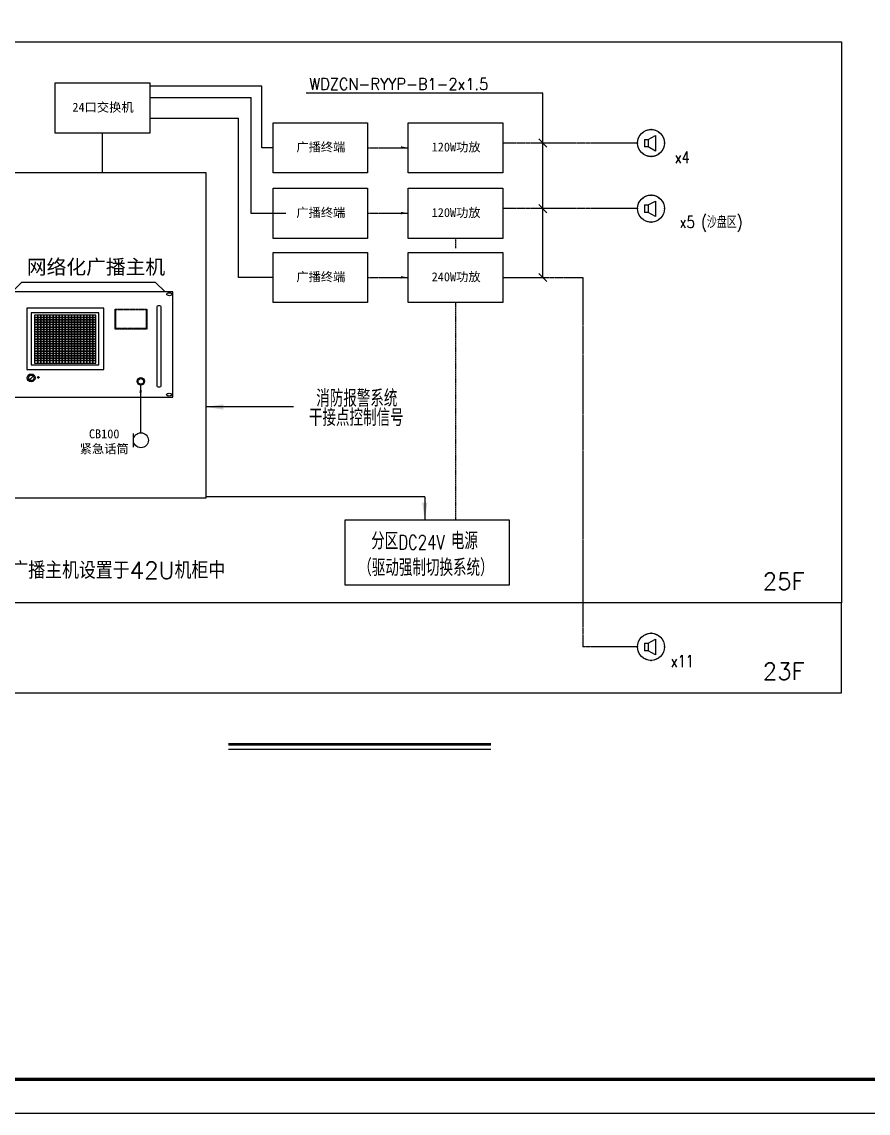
# Model space of a CAD drawing. Extents: x -284868 to 304789, y -137694 to 137894.
# Drawn here: x -271171 to -246151, y -99400 to -67127 of the extents above; entities that cross this region are included whole.
import ezdxf
from ezdxf.enums import TextEntityAlignment as Align

# ---------------------------------------------------------------- set-up
doc = ezdxf.new("R2010")
doc.units = 0
for name, pattern in [('ACAD_ISO05W100', [34, 24, -3, 0.5, -3, 0.5, -3]), ('DASH', [0.35, 0.25, -0.1]), ('DASHED2', [0.375, 0.25, -0.125])]:
    doc.linetypes.add(name, pattern=pattern)
doc.layers.get('0').update_dxf_attribs({"linetype": 'CONTINUOUS'})
for name, color, linetype in [('DIM-动力', 51, 'CONTINUOUS'), ('DIM-通讯', 210, 'CONTINUOUS'), ('EQUIP-广播', 3, 'CONTINUOUS'), ('FIXED', 7, 'CONTINUOUS'), ('TEL_SYMB', 3, 'CONTINUOUS'), ('TEL_TEXT', 7, 'CONTINUOUS'), ('TEL_TITLE', 7, 'CONTINUOUS'), ('WIRE-照明', 130, 'CONTINUOUS'), ('广播', 10, 'CONTINUOUS'), ('灯具', 7, 'CONTINUOUS')]:
    doc.layers.add(name, color=color, linetype=linetype)
doc.styles.add('_TEL_DIM', font='SIMPLEX', dxfattribs={"width": 0.8, "height": 3.5, "bigfont": 'HZTXT'})
doc.styles.add('ELE', font='romans.shx', dxfattribs={"width": 0.8, "height": 350, "bigfont": 'hzf.shx'})
doc.styles.add('HZ', font='rs.shx', dxfattribs={"width": 0.8, "bigfont": 'hztxt.shx'})
doc.styles.get("Standard").update_dxf_attribs({"font": 'GBENOR', "bigfont": 'GBCBIG'})

# ---------------------------------------------------------------- blocks, each defined once
blk = doc.blocks.new('$equip$00002341')
for p, q in [((-0.241, 0.136), (-0.241, -0.144)), ((-0.241, 0.136), (-0.101, 0.136)), ((-0.101, 0.136), (0.167, 0.277)), ((-0.101, 0.136), (-0.101, -0.144)), ((0.167, 0.277), (0.167, -0.295)), ((-0.101, -0.144), (-0.241, -0.144)), ((0.167, -0.295), (-0.101, -0.144))]:
    blk.add_line(p, q)
at = {"const_width": 0.04}
blk.add_lwpolyline([(-0.5, 0, -1), (0.5, 0, -1), (-0.5, 0, -1.463176)], format="xyb", dxfattribs=at)
blk.add_circle((0, 0), 0.5)
for p in [(0, 0.5), (-0.5, 0), (0.5, 0), (0, -0.5)]:
    blk.add_point(p)
at = {"color": 7, "style": '_TEL_DIM', "flags": 1}
blk.add_attdef('A', text='', height=0.00002, dxfattribs=at).set_placement((0, 0), align=Align.MIDDLE_CENTER)

msp = doc.modelspace()

# ---------------------------------------------------------------- linework, layer by layer
at = {"color": 7}
msp.add_line((-263139, -78515), (-265735, -78515), dxfattribs=at)
at = {"color": 4}
for points in [[(-259965, -70808), (-259968, -70882), (-259745, -70852)], [(-259965, -72746), (-259968, -72820), (-259745, -72790)], [(-259965, -74646), (-259968, -74720), (-259745, -74690)]]:
    msp.add_solid(points, dxfattribs=at)
at = {"color": 7}
for points in [[(-265213, -78437), (-265213, -78595), (-265735, -78515)], [(-259180, -81342, 0), (-259338, -81342, 0), (-259258, -81864, 0)]]:
    msp.add_solid(points, dxfattribs=at)
msp.add_solid([(-259180, -81342, 0), (-259338, -81342, 0), (-259258, -81864, 0)])
at = {"layer": 'DIM-动力'}
for p, q in [((-255770, -69239), (-262769, -69239)), ((-255770, -74690), (-255770, -69239)), ((-255891, -70591), (-255648, -70834)), ((-255891, -72529), (-255648, -72772)), ((-255891, -74568), (-255648, -74811))]:
    msp.add_line(p, q, dxfattribs=at)
at = {"layer": 'FIXED', "color": 0, "linetype": 'DASHED2', "lineweight": -3}
for p, q in [((-268408, -75622), (-268391, -75639)), ((-267494, -75639), (-267478, -75623)), ((-268408, -76211), (-268390, -76198)), ((-267477, -76211), (-267494, -76198))]:
    msp.add_line(p, q, dxfattribs=at)
at = {"layer": 'FIXED', "color": 0}
for points in [[(-271027, -77404), (-268744, -77404), (-268744, -75592), (-271027, -75592), (-271027, -77404)], [(-270891, -77270), (-268893, -77270), (-268893, -75731), (-270891, -75731), (-270891, -77270)], [(-270793, -75869), (-270702, -75869), (-270702, -75798), (-270793, -75798), (-270793, -75869)], [(-270702, -75869), (-270611, -75869), (-270611, -75798), (-270702, -75798), (-270702, -75869)], [(-270611, -75869), (-270521, -75869), (-270521, -75798), (-270611, -75798), (-270611, -75869)], [(-270521, -75869), (-270430, -75869), (-270430, -75798), (-270521, -75798), (-270521, -75869)], [(-270430, -75869), (-270339, -75869), (-270339, -75798), (-270430, -75798), (-270430, -75869)], [(-270339, -75869), (-270249, -75869), (-270249, -75798), (-270339, -75798), (-270339, -75869)], [(-270249, -75869), (-270158, -75869), (-270158, -75798), (-270249, -75798), (-270249, -75869)], [(-270158, -75869), (-270067, -75869), (-270067, -75798), (-270158, -75798), (-270158, -75869)], [(-270067, -75869), (-269976, -75869), (-269976, -75798), (-270067, -75798), (-270067, -75869)], [(-269976, -75869), (-269886, -75869), (-269886, -75798), (-269976, -75798), (-269976, -75869)], [(-269886, -75869), (-269795, -75869), (-269795, -75798), (-269886, -75798), (-269886, -75869)], [(-269795, -75869), (-269704, -75869), (-269704, -75798), (-269795, -75798), (-269795, -75869)], [(-269704, -75869), (-269614, -75869), (-269614, -75798), (-269704, -75798), (-269704, -75869)], [(-269614, -75869), (-269523, -75869), (-269523, -75798), (-269614, -75798), (-269614, -75869)], [(-269523, -75869), (-269432, -75869), (-269432, -75798), (-269523, -75798), (-269523, -75869)], [(-269432, -75869), (-269342, -75869), (-269342, -75798), (-269432, -75798), (-269432, -75869)], [(-269342, -75869), (-269251, -75869), (-269251, -75798), (-269342, -75798), (-269342, -75869)], [(-269251, -75869), (-269160, -75869), (-269160, -75798), (-269251, -75798), (-269251, -75869)], [(-269160, -75869), (-269070, -75869), (-269070, -75798), (-269160, -75798), (-269160, -75869)], [(-269070, -75869), (-268979, -75869), (-268979, -75798), (-269070, -75798), (-269070, -75869)], [(-270793, -75940), (-270702, -75940), (-270702, -75869), (-270793, -75869), (-270793, -75940)], [(-270793, -76011), (-270702, -76011), (-270702, -75940), (-270793, -75940), (-270793, -76011)], [(-270793, -76082), (-270702, -76082), (-270702, -76011), (-270793, -76011), (-270793, -76082)], [(-270793, -76153), (-270702, -76153), (-270702, -76082), (-270793, -76082), (-270793, -76153)], [(-270793, -76224), (-270702, -76224), (-270702, -76153), (-270793, -76153), (-270793, -76224)], [(-270702, -75940), (-270611, -75940), (-270611, -75869), (-270702, -75869), (-270702, -75940)], [(-270702, -76011), (-270611, -76011), (-270611, -75940), (-270702, -75940), (-270702, -76011)], [(-270702, -76082), (-270611, -76082), (-270611, -76011), (-270702, -76011), (-270702, -76082)], [(-270702, -76153), (-270611, -76153), (-270611, -76082), (-270702, -76082), (-270702, -76153)], [(-270702, -76224), (-270611, -76224), (-270611, -76153), (-270702, -76153), (-270702, -76224)], [(-270611, -75940), (-270521, -75940), (-270521, -75869), (-270611, -75869), (-270611, -75940)], [(-270611, -76011), (-270521, -76011), (-270521, -75940), (-270611, -75940), (-270611, -76011)], [(-270611, -76082), (-270521, -76082), (-270521, -76011), (-270611, -76011), (-270611, -76082)], [(-270611, -76153), (-270521, -76153), (-270521, -76082), (-270611, -76082), (-270611, -76153)], [(-270611, -76224), (-270521, -76224), (-270521, -76153), (-270611, -76153), (-270611, -76224)], [(-270521, -75940), (-270430, -75940), (-270430, -75869), (-270521, -75869), (-270521, -75940)], [(-270521, -76011), (-270430, -76011), (-270430, -75940), (-270521, -75940), (-270521, -76011)], [(-270521, -76082), (-270430, -76082), (-270430, -76011), (-270521, -76011), (-270521, -76082)], [(-270521, -76153), (-270430, -76153), (-270430, -76082), (-270521, -76082), (-270521, -76153)], [(-270521, -76224), (-270430, -76224), (-270430, -76153), (-270521, -76153), (-270521, -76224)], [(-270430, -75940), (-270339, -75940), (-270339, -75869), (-270430, -75869), (-270430, -75940)], [(-270430, -76011), (-270339, -76011), (-270339, -75940), (-270430, -75940), (-270430, -76011)], [(-270430, -76082), (-270339, -76082), (-270339, -76011), (-270430, -76011), (-270430, -76082)], [(-270430, -76153), (-270339, -76153), (-270339, -76082), (-270430, -76082), (-270430, -76153)], [(-270430, -76224), (-270339, -76224), (-270339, -76153), (-270430, -76153), (-270430, -76224)], [(-270339, -75940), (-270249, -75940), (-270249, -75869), (-270339, -75869), (-270339, -75940)], [(-270339, -76011), (-270249, -76011), (-270249, -75940), (-270339, -75940), (-270339, -76011)], [(-270339, -76082), (-270249, -76082), (-270249, -76011), (-270339, -76011), (-270339, -76082)], [(-270339, -76153), (-270249, -76153), (-270249, -76082), (-270339, -76082), (-270339, -76153)], [(-270339, -76224), (-270249, -76224), (-270249, -76153), (-270339, -76153), (-270339, -76224)], [(-270249, -75940), (-270158, -75940), (-270158, -75869), (-270249, -75869), (-270249, -75940)], [(-270249, -76011), (-270158, -76011), (-270158, -75940), (-270249, -75940), (-270249, -76011)], [(-270249, -76082), (-270158, -76082), (-270158, -76011), (-270249, -76011), (-270249, -76082)], [(-270249, -76153), (-270158, -76153), (-270158, -76082), (-270249, -76082), (-270249, -76153)], [(-270249, -76224), (-270158, -76224), (-270158, -76153), (-270249, -76153), (-270249, -76224)], [(-270158, -75940), (-270067, -75940), (-270067, -75869), (-270158, -75869), (-270158, -75940)], [(-270158, -76011), (-270067, -76011), (-270067, -75940), (-270158, -75940), (-270158, -76011)], [(-270158, -76082), (-270067, -76082), (-270067, -76011), (-270158, -76011), (-270158, -76082)], [(-270158, -76153), (-270067, -76153), (-270067, -76082), (-270158, -76082), (-270158, -76153)], [(-270158, -76224), (-270067, -76224), (-270067, -76153), (-270158, -76153), (-270158, -76224)], [(-270067, -75940), (-269976, -75940), (-269976, -75869), (-270067, -75869), (-270067, -75940)], [(-270067, -76011), (-269976, -76011), (-269976, -75940), (-270067, -75940), (-270067, -76011)], [(-270067, -76082), (-269976, -76082), (-269976, -76011), (-270067, -76011), (-270067, -76082)], [(-270067, -76153), (-269976, -76153), (-269976, -76082), (-270067, -76082), (-270067, -76153)], [(-270067, -76224), (-269976, -76224), (-269976, -76153), (-270067, -76153), (-270067, -76224)], [(-269976, -75940), (-269886, -75940), (-269886, -75869), (-269976, -75869), (-269976, -75940)], [(-269976, -76011), (-269886, -76011), (-269886, -75940), (-269976, -75940), (-269976, -76011)], [(-269976, -76082), (-269886, -76082), (-269886, -76011), (-269976, -76011), (-269976, -76082)], [(-269976, -76153), (-269886, -76153), (-269886, -76082), (-269976, -76082), (-269976, -76153)], [(-269976, -76224), (-269886, -76224), (-269886, -76153), (-269976, -76153), (-269976, -76224)], [(-269886, -75940), (-269795, -75940), (-269795, -75869), (-269886, -75869), (-269886, -75940)], [(-269886, -76011), (-269795, -76011), (-269795, -75940), (-269886, -75940), (-269886, -76011)], [(-269886, -76082), (-269795, -76082), (-269795, -76011), (-269886, -76011), (-269886, -76082)], [(-269886, -76153), (-269795, -76153), (-269795, -76082), (-269886, -76082), (-269886, -76153)], [(-269886, -76224), (-269795, -76224), (-269795, -76153), (-269886, -76153), (-269886, -76224)], [(-269795, -75940), (-269704, -75940), (-269704, -75869), (-269795, -75869), (-269795, -75940)], [(-269795, -76011), (-269704, -76011), (-269704, -75940), (-269795, -75940), (-269795, -76011)], [(-269795, -76082), (-269704, -76082), (-269704, -76011), (-269795, -76011), (-269795, -76082)], [(-269795, -76153), (-269704, -76153), (-269704, -76082), (-269795, -76082), (-269795, -76153)], [(-269795, -76224), (-269704, -76224), (-269704, -76153), (-269795, -76153), (-269795, -76224)], [(-269704, -75940), (-269614, -75940), (-269614, -75869), (-269704, -75869), (-269704, -75940)], [(-269704, -76011), (-269614, -76011), (-269614, -75940), (-269704, -75940), (-269704, -76011)], [(-269704, -76082), (-269614, -76082), (-269614, -76011), (-269704, -76011), (-269704, -76082)], [(-269704, -76153), (-269614, -76153), (-269614, -76082), (-269704, -76082), (-269704, -76153)], [(-269704, -76224), (-269614, -76224), (-269614, -76153), (-269704, -76153), (-269704, -76224)], [(-269614, -75940), (-269523, -75940), (-269523, -75869), (-269614, -75869), (-269614, -75940)], [(-269614, -76011), (-269523, -76011), (-269523, -75940), (-269614, -75940), (-269614, -76011)], [(-269614, -76082), (-269523, -76082), (-269523, -76011), (-269614, -76011), (-269614, -76082)], [(-269614, -76153), (-269523, -76153), (-269523, -76082), (-269614, -76082), (-269614, -76153)], [(-269614, -76224), (-269523, -76224), (-269523, -76153), (-269614, -76153), (-269614, -76224)], [(-269523, -75940), (-269432, -75940), (-269432, -75869), (-269523, -75869), (-269523, -75940)], [(-269523, -76011), (-269432, -76011), (-269432, -75940), (-269523, -75940), (-269523, -76011)], [(-269523, -76082), (-269432, -76082), (-269432, -76011), (-269523, -76011), (-269523, -76082)], [(-269523, -76153), (-269432, -76153), (-269432, -76082), (-269523, -76082), (-269523, -76153)], [(-269523, -76224), (-269432, -76224), (-269432, -76153), (-269523, -76153), (-269523, -76224)], [(-269432, -75940), (-269342, -75940), (-269342, -75869), (-269432, -75869), (-269432, -75940)], [(-269432, -76011), (-269342, -76011), (-269342, -75940), (-269432, -75940), (-269432, -76011)], [(-269432, -76082), (-269342, -76082), (-269342, -76011), (-269432, -76011), (-269432, -76082)], [(-269432, -76153), (-269342, -76153), (-269342, -76082), (-269432, -76082), (-269432, -76153)], [(-269432, -76224), (-269342, -76224), (-269342, -76153), (-269432, -76153), (-269432, -76224)], [(-269342, -75940), (-269251, -75940), (-269251, -75869), (-269342, -75869), (-269342, -75940)], [(-269342, -76011), (-269251, -76011), (-269251, -75940), (-269342, -75940), (-269342, -76011)], [(-269342, -76082), (-269251, -76082), (-269251, -76011), (-269342, -76011), (-269342, -76082)], [(-269342, -76153), (-269251, -76153), (-269251, -76082), (-269342, -76082), (-269342, -76153)], [(-269342, -76224), (-269251, -76224), (-269251, -76153), (-269342, -76153), (-269342, -76224)], [(-269251, -75940), (-269160, -75940), (-269160, -75869), (-269251, -75869), (-269251, -75940)], [(-269251, -76011), (-269160, -76011), (-269160, -75940), (-269251, -75940), (-269251, -76011)], [(-269251, -76082), (-269160, -76082), (-269160, -76011), (-269251, -76011), (-269251, -76082)], [(-269251, -76153), (-269160, -76153), (-269160, -76082), (-269251, -76082), (-269251, -76153)], [(-269251, -76224), (-269160, -76224), (-269160, -76153), (-269251, -76153), (-269251, -76224)], [(-269160, -75940), (-269070, -75940), (-269070, -75869), (-269160, -75869), (-269160, -75940)], [(-269160, -76011), (-269070, -76011), (-269070, -75940), (-269160, -75940), (-269160, -76011)], [(-269160, -76082), (-269070, -76082), (-269070, -76011), (-269160, -76011), (-269160, -76082)], [(-269160, -76153), (-269070, -76153), (-269070, -76082), (-269160, -76082), (-269160, -76153)], [(-269160, -76224), (-269070, -76224), (-269070, -76153), (-269160, -76153), (-269160, -76224)], [(-269070, -75940), (-268979, -75940), (-268979, -75869), (-269070, -75869), (-269070, -75940)], [(-269070, -76011), (-268979, -76011), (-268979, -75940), (-269070, -75940), (-269070, -76011)], [(-269070, -76082), (-268979, -76082), (-268979, -76011), (-269070, -76011), (-269070, -76082)], [(-269070, -76153), (-268979, -76153), (-268979, -76082), (-269070, -76082), (-269070, -76153)], [(-269070, -76224), (-268979, -76224), (-268979, -76153), (-269070, -76153), (-269070, -76224)], [(-270793, -76295), (-270702, -76295), (-270702, -76224), (-270793, -76224), (-270793, -76295)], [(-270793, -76366), (-270702, -76366), (-270702, -76295), (-270793, -76295), (-270793, -76366)], [(-270793, -76437), (-270702, -76437), (-270702, -76366), (-270793, -76366), (-270793, -76437)], [(-270793, -76508), (-270702, -76508), (-270702, -76437), (-270793, -76437), (-270793, -76508)], [(-270702, -76295), (-270611, -76295), (-270611, -76224), (-270702, -76224), (-270702, -76295)], [(-270702, -76366), (-270611, -76366), (-270611, -76295), (-270702, -76295), (-270702, -76366)], [(-270702, -76437), (-270611, -76437), (-270611, -76366), (-270702, -76366), (-270702, -76437)], [(-270702, -76508), (-270611, -76508), (-270611, -76437), (-270702, -76437), (-270702, -76508)], [(-270611, -76295), (-270521, -76295), (-270521, -76224), (-270611, -76224), (-270611, -76295)], [(-270611, -76366), (-270521, -76366), (-270521, -76295), (-270611, -76295), (-270611, -76366)], [(-270611, -76437), (-270521, -76437), (-270521, -76366), (-270611, -76366), (-270611, -76437)], [(-270611, -76508), (-270521, -76508), (-270521, -76437), (-270611, -76437), (-270611, -76508)], [(-270521, -76295), (-270430, -76295), (-270430, -76224), (-270521, -76224), (-270521, -76295)], [(-270521, -76366), (-270430, -76366), (-270430, -76295), (-270521, -76295), (-270521, -76366)], [(-270521, -76437), (-270430, -76437), (-270430, -76366), (-270521, -76366), (-270521, -76437)], [(-270521, -76508), (-270430, -76508), (-270430, -76437), (-270521, -76437), (-270521, -76508)], [(-270430, -76295), (-270339, -76295), (-270339, -76224), (-270430, -76224), (-270430, -76295)], [(-270430, -76366), (-270339, -76366), (-270339, -76295), (-270430, -76295), (-270430, -76366)], [(-270430, -76437), (-270339, -76437), (-270339, -76366), (-270430, -76366), (-270430, -76437)], [(-270430, -76508), (-270339, -76508), (-270339, -76437), (-270430, -76437), (-270430, -76508)], [(-270339, -76295), (-270249, -76295), (-270249, -76224), (-270339, -76224), (-270339, -76295)], [(-270339, -76366), (-270249, -76366), (-270249, -76295), (-270339, -76295), (-270339, -76366)], [(-270339, -76437), (-270249, -76437), (-270249, -76366), (-270339, -76366), (-270339, -76437)], [(-270339, -76508), (-270249, -76508), (-270249, -76437), (-270339, -76437), (-270339, -76508)], [(-270249, -76295), (-270158, -76295), (-270158, -76224), (-270249, -76224), (-270249, -76295)], [(-270249, -76366), (-270158, -76366), (-270158, -76295), (-270249, -76295), (-270249, -76366)], [(-270249, -76437), (-270158, -76437), (-270158, -76366), (-270249, -76366), (-270249, -76437)], [(-270249, -76508), (-270158, -76508), (-270158, -76437), (-270249, -76437), (-270249, -76508)], [(-270158, -76295), (-270067, -76295), (-270067, -76224), (-270158, -76224), (-270158, -76295)], [(-270158, -76366), (-270067, -76366), (-270067, -76295), (-270158, -76295), (-270158, -76366)], [(-270158, -76437), (-270067, -76437), (-270067, -76366), (-270158, -76366), (-270158, -76437)], [(-270158, -76508), (-270067, -76508), (-270067, -76437), (-270158, -76437), (-270158, -76508)], [(-270067, -76295), (-269976, -76295), (-269976, -76224), (-270067, -76224), (-270067, -76295)], [(-270067, -76366), (-269976, -76366), (-269976, -76295), (-270067, -76295), (-270067, -76366)], [(-270067, -76437), (-269976, -76437), (-269976, -76366), (-270067, -76366), (-270067, -76437)], [(-270067, -76508), (-269976, -76508), (-269976, -76437), (-270067, -76437), (-270067, -76508)], [(-269976, -76295), (-269886, -76295), (-269886, -76224), (-269976, -76224), (-269976, -76295)], [(-269976, -76366), (-269886, -76366), (-269886, -76295), (-269976, -76295), (-269976, -76366)], [(-269976, -76437), (-269886, -76437), (-269886, -76366), (-269976, -76366), (-269976, -76437)], [(-269976, -76508), (-269886, -76508), (-269886, -76437), (-269976, -76437), (-269976, -76508)], [(-269886, -76295), (-269795, -76295), (-269795, -76224), (-269886, -76224), (-269886, -76295)], [(-269886, -76366), (-269795, -76366), (-269795, -76295), (-269886, -76295), (-269886, -76366)], [(-269886, -76437), (-269795, -76437), (-269795, -76366), (-269886, -76366), (-269886, -76437)], [(-269886, -76508), (-269795, -76508), (-269795, -76437), (-269886, -76437), (-269886, -76508)], [(-269795, -76295), (-269704, -76295), (-269704, -76224), (-269795, -76224), (-269795, -76295)], [(-269795, -76366), (-269704, -76366), (-269704, -76295), (-269795, -76295), (-269795, -76366)], [(-269795, -76437), (-269704, -76437), (-269704, -76366), (-269795, -76366), (-269795, -76437)], [(-269795, -76508), (-269704, -76508), (-269704, -76437), (-269795, -76437), (-269795, -76508)], [(-269704, -76295), (-269614, -76295), (-269614, -76224), (-269704, -76224), (-269704, -76295)], [(-269704, -76366), (-269614, -76366), (-269614, -76295), (-269704, -76295), (-269704, -76366)], [(-269704, -76437), (-269614, -76437), (-269614, -76366), (-269704, -76366), (-269704, -76437)], [(-269704, -76508), (-269614, -76508), (-269614, -76437), (-269704, -76437), (-269704, -76508)], [(-269614, -76295), (-269523, -76295), (-269523, -76224), (-269614, -76224), (-269614, -76295)], [(-269614, -76366), (-269523, -76366), (-269523, -76295), (-269614, -76295), (-269614, -76366)], [(-269614, -76437), (-269523, -76437), (-269523, -76366), (-269614, -76366), (-269614, -76437)], [(-269614, -76508), (-269523, -76508), (-269523, -76437), (-269614, -76437), (-269614, -76508)], [(-269523, -76295), (-269432, -76295), (-269432, -76224), (-269523, -76224), (-269523, -76295)], [(-269523, -76366), (-269432, -76366), (-269432, -76295), (-269523, -76295), (-269523, -76366)], [(-269523, -76437), (-269432, -76437), (-269432, -76366), (-269523, -76366), (-269523, -76437)], [(-269523, -76508), (-269432, -76508), (-269432, -76437), (-269523, -76437), (-269523, -76508)], [(-269432, -76295), (-269342, -76295), (-269342, -76224), (-269432, -76224), (-269432, -76295)], [(-269432, -76366), (-269342, -76366), (-269342, -76295), (-269432, -76295), (-269432, -76366)], [(-269432, -76437), (-269342, -76437), (-269342, -76366), (-269432, -76366), (-269432, -76437)], [(-269432, -76508), (-269342, -76508), (-269342, -76437), (-269432, -76437), (-269432, -76508)], [(-269342, -76295), (-269251, -76295), (-269251, -76224), (-269342, -76224), (-269342, -76295)], [(-269342, -76366), (-269251, -76366), (-269251, -76295), (-269342, -76295), (-269342, -76366)], [(-269342, -76437), (-269251, -76437), (-269251, -76366), (-269342, -76366), (-269342, -76437)], [(-269342, -76508), (-269251, -76508), (-269251, -76437), (-269342, -76437), (-269342, -76508)], [(-269251, -76295), (-269160, -76295), (-269160, -76224), (-269251, -76224), (-269251, -76295)], [(-269251, -76366), (-269160, -76366), (-269160, -76295), (-269251, -76295), (-269251, -76366)], [(-269251, -76437), (-269160, -76437), (-269160, -76366), (-269251, -76366), (-269251, -76437)], [(-269251, -76508), (-269160, -76508), (-269160, -76437), (-269251, -76437), (-269251, -76508)], [(-269160, -76295), (-269070, -76295), (-269070, -76224), (-269160, -76224), (-269160, -76295)], [(-269160, -76366), (-269070, -76366), (-269070, -76295), (-269160, -76295), (-269160, -76366)], [(-269160, -76437), (-269070, -76437), (-269070, -76366), (-269160, -76366), (-269160, -76437)], [(-269160, -76508), (-269070, -76508), (-269070, -76437), (-269160, -76437), (-269160, -76508)], [(-269070, -76295), (-268979, -76295), (-268979, -76224), (-269070, -76224), (-269070, -76295)], [(-269070, -76366), (-268979, -76366), (-268979, -76295), (-269070, -76295), (-269070, -76366)], [(-269070, -76437), (-268979, -76437), (-268979, -76366), (-269070, -76366), (-269070, -76437)], [(-269070, -76508), (-268979, -76508), (-268979, -76437), (-269070, -76437), (-269070, -76508)], [(-270793, -76579), (-270702, -76579), (-270702, -76508), (-270793, -76508), (-270793, -76579)], [(-270793, -76650), (-270702, -76650), (-270702, -76579), (-270793, -76579), (-270793, -76650)], [(-270793, -76721), (-270702, -76721), (-270702, -76650), (-270793, -76650), (-270793, -76721)], [(-270793, -76792), (-270702, -76792), (-270702, -76721), (-270793, -76721), (-270793, -76792)], [(-270793, -76863), (-270702, -76863), (-270702, -76792), (-270793, -76792), (-270793, -76863)], [(-270702, -76579), (-270611, -76579), (-270611, -76508), (-270702, -76508), (-270702, -76579)], [(-270702, -76650), (-270611, -76650), (-270611, -76579), (-270702, -76579), (-270702, -76650)], [(-270702, -76721), (-270611, -76721), (-270611, -76650), (-270702, -76650), (-270702, -76721)], [(-270702, -76792), (-270611, -76792), (-270611, -76721), (-270702, -76721), (-270702, -76792)], [(-270702, -76863), (-270611, -76863), (-270611, -76792), (-270702, -76792), (-270702, -76863)], [(-270611, -76579), (-270521, -76579), (-270521, -76508), (-270611, -76508), (-270611, -76579)], [(-270611, -76650), (-270521, -76650), (-270521, -76579), (-270611, -76579), (-270611, -76650)], [(-270611, -76721), (-270521, -76721), (-270521, -76650), (-270611, -76650), (-270611, -76721)], [(-270611, -76792), (-270521, -76792), (-270521, -76721), (-270611, -76721), (-270611, -76792)], [(-270611, -76863), (-270521, -76863), (-270521, -76792), (-270611, -76792), (-270611, -76863)], [(-270521, -76579), (-270430, -76579), (-270430, -76508), (-270521, -76508), (-270521, -76579)], [(-270521, -76650), (-270430, -76650), (-270430, -76579), (-270521, -76579), (-270521, -76650)], [(-270521, -76721), (-270430, -76721), (-270430, -76650), (-270521, -76650), (-270521, -76721)], [(-270521, -76792), (-270430, -76792), (-270430, -76721), (-270521, -76721), (-270521, -76792)], [(-270521, -76863), (-270430, -76863), (-270430, -76792), (-270521, -76792), (-270521, -76863)], [(-270430, -76579), (-270339, -76579), (-270339, -76508), (-270430, -76508), (-270430, -76579)], [(-270430, -76650), (-270339, -76650), (-270339, -76579), (-270430, -76579), (-270430, -76650)], [(-270430, -76721), (-270339, -76721), (-270339, -76650), (-270430, -76650), (-270430, -76721)], [(-270430, -76792), (-270339, -76792), (-270339, -76721), (-270430, -76721), (-270430, -76792)], [(-270430, -76863), (-270339, -76863), (-270339, -76792), (-270430, -76792), (-270430, -76863)], [(-270339, -76579), (-270249, -76579), (-270249, -76508), (-270339, -76508), (-270339, -76579)], [(-270339, -76650), (-270249, -76650), (-270249, -76579), (-270339, -76579), (-270339, -76650)], [(-270339, -76721), (-270249, -76721), (-270249, -76650), (-270339, -76650), (-270339, -76721)], [(-270339, -76792), (-270249, -76792), (-270249, -76721), (-270339, -76721), (-270339, -76792)], [(-270339, -76863), (-270249, -76863), (-270249, -76792), (-270339, -76792), (-270339, -76863)], [(-270249, -76579), (-270158, -76579), (-270158, -76508), (-270249, -76508), (-270249, -76579)], [(-270249, -76650), (-270158, -76650), (-270158, -76579), (-270249, -76579), (-270249, -76650)], [(-270249, -76721), (-270158, -76721), (-270158, -76650), (-270249, -76650), (-270249, -76721)], [(-270249, -76792), (-270158, -76792), (-270158, -76721), (-270249, -76721), (-270249, -76792)], [(-270249, -76863), (-270158, -76863), (-270158, -76792), (-270249, -76792), (-270249, -76863)], [(-270158, -76579), (-270067, -76579), (-270067, -76508), (-270158, -76508), (-270158, -76579)], [(-270158, -76650), (-270067, -76650), (-270067, -76579), (-270158, -76579), (-270158, -76650)], [(-270158, -76721), (-270067, -76721), (-270067, -76650), (-270158, -76650), (-270158, -76721)], [(-270158, -76792), (-270067, -76792), (-270067, -76721), (-270158, -76721), (-270158, -76792)], [(-270158, -76863), (-270067, -76863), (-270067, -76792), (-270158, -76792), (-270158, -76863)], [(-270067, -76579), (-269976, -76579), (-269976, -76508), (-270067, -76508), (-270067, -76579)], [(-270067, -76650), (-269976, -76650), (-269976, -76579), (-270067, -76579), (-270067, -76650)], [(-270067, -76721), (-269976, -76721), (-269976, -76650), (-270067, -76650), (-270067, -76721)], [(-270067, -76792), (-269976, -76792), (-269976, -76721), (-270067, -76721), (-270067, -76792)], [(-270067, -76863), (-269976, -76863), (-269976, -76792), (-270067, -76792), (-270067, -76863)], [(-269976, -76579), (-269886, -76579), (-269886, -76508), (-269976, -76508), (-269976, -76579)], [(-269976, -76650), (-269886, -76650), (-269886, -76579), (-269976, -76579), (-269976, -76650)], [(-269976, -76721), (-269886, -76721), (-269886, -76650), (-269976, -76650), (-269976, -76721)], [(-269976, -76792), (-269886, -76792), (-269886, -76721), (-269976, -76721), (-269976, -76792)], [(-269976, -76863), (-269886, -76863), (-269886, -76792), (-269976, -76792), (-269976, -76863)], [(-269886, -76579), (-269795, -76579), (-269795, -76508), (-269886, -76508), (-269886, -76579)], [(-269886, -76650), (-269795, -76650), (-269795, -76579), (-269886, -76579), (-269886, -76650)], [(-269886, -76721), (-269795, -76721), (-269795, -76650), (-269886, -76650), (-269886, -76721)], [(-269886, -76792), (-269795, -76792), (-269795, -76721), (-269886, -76721), (-269886, -76792)], [(-269886, -76863), (-269795, -76863), (-269795, -76792), (-269886, -76792), (-269886, -76863)], [(-269795, -76579), (-269704, -76579), (-269704, -76508), (-269795, -76508), (-269795, -76579)], [(-269795, -76650), (-269704, -76650), (-269704, -76579), (-269795, -76579), (-269795, -76650)], [(-269795, -76721), (-269704, -76721), (-269704, -76650), (-269795, -76650), (-269795, -76721)], [(-269795, -76792), (-269704, -76792), (-269704, -76721), (-269795, -76721), (-269795, -76792)], [(-269795, -76863), (-269704, -76863), (-269704, -76792), (-269795, -76792), (-269795, -76863)], [(-269704, -76579), (-269614, -76579), (-269614, -76508), (-269704, -76508), (-269704, -76579)], [(-269704, -76650), (-269614, -76650), (-269614, -76579), (-269704, -76579), (-269704, -76650)], [(-269704, -76721), (-269614, -76721), (-269614, -76650), (-269704, -76650), (-269704, -76721)], [(-269704, -76792), (-269614, -76792), (-269614, -76721), (-269704, -76721), (-269704, -76792)], [(-269704, -76863), (-269614, -76863), (-269614, -76792), (-269704, -76792), (-269704, -76863)], [(-269614, -76579), (-269523, -76579), (-269523, -76508), (-269614, -76508), (-269614, -76579)], [(-269614, -76650), (-269523, -76650), (-269523, -76579), (-269614, -76579), (-269614, -76650)], [(-269614, -76721), (-269523, -76721), (-269523, -76650), (-269614, -76650), (-269614, -76721)], [(-269614, -76792), (-269523, -76792), (-269523, -76721), (-269614, -76721), (-269614, -76792)], [(-269614, -76863), (-269523, -76863), (-269523, -76792), (-269614, -76792), (-269614, -76863)], [(-269523, -76579), (-269432, -76579), (-269432, -76508), (-269523, -76508), (-269523, -76579)], [(-269523, -76650), (-269432, -76650), (-269432, -76579), (-269523, -76579), (-269523, -76650)], [(-269523, -76721), (-269432, -76721), (-269432, -76650), (-269523, -76650), (-269523, -76721)], [(-269523, -76792), (-269432, -76792), (-269432, -76721), (-269523, -76721), (-269523, -76792)], [(-269523, -76863), (-269432, -76863), (-269432, -76792), (-269523, -76792), (-269523, -76863)], [(-269432, -76579), (-269342, -76579), (-269342, -76508), (-269432, -76508), (-269432, -76579)], [(-269432, -76650), (-269342, -76650), (-269342, -76579), (-269432, -76579), (-269432, -76650)], [(-269432, -76721), (-269342, -76721), (-269342, -76650), (-269432, -76650), (-269432, -76721)], [(-269432, -76792), (-269342, -76792), (-269342, -76721), (-269432, -76721), (-269432, -76792)], [(-269432, -76863), (-269342, -76863), (-269342, -76792), (-269432, -76792), (-269432, -76863)], [(-269342, -76579), (-269251, -76579), (-269251, -76508), (-269342, -76508), (-269342, -76579)], [(-269342, -76650), (-269251, -76650), (-269251, -76579), (-269342, -76579), (-269342, -76650)], [(-269342, -76721), (-269251, -76721), (-269251, -76650), (-269342, -76650), (-269342, -76721)], [(-269342, -76792), (-269251, -76792), (-269251, -76721), (-269342, -76721), (-269342, -76792)], [(-269342, -76863), (-269251, -76863), (-269251, -76792), (-269342, -76792), (-269342, -76863)], [(-269251, -76579), (-269160, -76579), (-269160, -76508), (-269251, -76508), (-269251, -76579)], [(-269251, -76650), (-269160, -76650), (-269160, -76579), (-269251, -76579), (-269251, -76650)], [(-269251, -76721), (-269160, -76721), (-269160, -76650), (-269251, -76650), (-269251, -76721)], [(-269251, -76792), (-269160, -76792), (-269160, -76721), (-269251, -76721), (-269251, -76792)], [(-269251, -76863), (-269160, -76863), (-269160, -76792), (-269251, -76792), (-269251, -76863)], [(-269160, -76579), (-269070, -76579), (-269070, -76508), (-269160, -76508), (-269160, -76579)], [(-269160, -76650), (-269070, -76650), (-269070, -76579), (-269160, -76579), (-269160, -76650)], [(-269160, -76721), (-269070, -76721), (-269070, -76650), (-269160, -76650), (-269160, -76721)], [(-269160, -76792), (-269070, -76792), (-269070, -76721), (-269160, -76721), (-269160, -76792)], [(-269160, -76863), (-269070, -76863), (-269070, -76792), (-269160, -76792), (-269160, -76863)], [(-269070, -76579), (-268979, -76579), (-268979, -76508), (-269070, -76508), (-269070, -76579)], [(-269070, -76650), (-268979, -76650), (-268979, -76579), (-269070, -76579), (-269070, -76650)], [(-269070, -76721), (-268979, -76721), (-268979, -76650), (-269070, -76650), (-269070, -76721)], [(-269070, -76792), (-268979, -76792), (-268979, -76721), (-269070, -76721), (-269070, -76792)], [(-269070, -76863), (-268979, -76863), (-268979, -76792), (-269070, -76792), (-269070, -76863)], [(-270793, -76934), (-270702, -76934), (-270702, -76863), (-270793, -76863), (-270793, -76934)], [(-270793, -77005), (-270702, -77005), (-270702, -76934), (-270793, -76934), (-270793, -77005)], [(-270793, -77076), (-270702, -77076), (-270702, -77005), (-270793, -77005), (-270793, -77076)], [(-270793, -77147), (-270702, -77147), (-270702, -77076), (-270793, -77076), (-270793, -77147)], [(-270702, -76934), (-270611, -76934), (-270611, -76863), (-270702, -76863), (-270702, -76934)], [(-270702, -77005), (-270611, -77005), (-270611, -76934), (-270702, -76934), (-270702, -77005)], [(-270702, -77076), (-270611, -77076), (-270611, -77005), (-270702, -77005), (-270702, -77076)], [(-270702, -77147), (-270611, -77147), (-270611, -77076), (-270702, -77076), (-270702, -77147)], [(-270611, -76934), (-270521, -76934), (-270521, -76863), (-270611, -76863), (-270611, -76934)], [(-270611, -77005), (-270521, -77005), (-270521, -76934), (-270611, -76934), (-270611, -77005)], [(-270611, -77076), (-270521, -77076), (-270521, -77005), (-270611, -77005), (-270611, -77076)], [(-270611, -77147), (-270521, -77147), (-270521, -77076), (-270611, -77076), (-270611, -77147)], [(-270521, -76934), (-270430, -76934), (-270430, -76863), (-270521, -76863), (-270521, -76934)], [(-270521, -77005), (-270430, -77005), (-270430, -76934), (-270521, -76934), (-270521, -77005)], [(-270521, -77076), (-270430, -77076), (-270430, -77005), (-270521, -77005), (-270521, -77076)], [(-270521, -77147), (-270430, -77147), (-270430, -77076), (-270521, -77076), (-270521, -77147)], [(-270430, -76934), (-270339, -76934), (-270339, -76863), (-270430, -76863), (-270430, -76934)], [(-270430, -77005), (-270339, -77005), (-270339, -76934), (-270430, -76934), (-270430, -77005)], [(-270430, -77076), (-270339, -77076), (-270339, -77005), (-270430, -77005), (-270430, -77076)], [(-270430, -77147), (-270339, -77147), (-270339, -77076), (-270430, -77076), (-270430, -77147)], [(-270339, -76934), (-270249, -76934), (-270249, -76863), (-270339, -76863), (-270339, -76934)], [(-270339, -77005), (-270249, -77005), (-270249, -76934), (-270339, -76934), (-270339, -77005)], [(-270339, -77076), (-270249, -77076), (-270249, -77005), (-270339, -77005), (-270339, -77076)], [(-270339, -77147), (-270249, -77147), (-270249, -77076), (-270339, -77076), (-270339, -77147)], [(-270249, -76934), (-270158, -76934), (-270158, -76863), (-270249, -76863), (-270249, -76934)], [(-270249, -77005), (-270158, -77005), (-270158, -76934), (-270249, -76934), (-270249, -77005)], [(-270249, -77076), (-270158, -77076), (-270158, -77005), (-270249, -77005), (-270249, -77076)], [(-270249, -77147), (-270158, -77147), (-270158, -77076), (-270249, -77076), (-270249, -77147)], [(-270158, -76934), (-270067, -76934), (-270067, -76863), (-270158, -76863), (-270158, -76934)], [(-270158, -77005), (-270067, -77005), (-270067, -76934), (-270158, -76934), (-270158, -77005)], [(-270158, -77076), (-270067, -77076), (-270067, -77005), (-270158, -77005), (-270158, -77076)], [(-270158, -77147), (-270067, -77147), (-270067, -77076), (-270158, -77076), (-270158, -77147)], [(-270067, -76934), (-269976, -76934), (-269976, -76863), (-270067, -76863), (-270067, -76934)], [(-270067, -77005), (-269976, -77005), (-269976, -76934), (-270067, -76934), (-270067, -77005)], [(-270067, -77076), (-269976, -77076), (-269976, -77005), (-270067, -77005), (-270067, -77076)], [(-270067, -77147), (-269976, -77147), (-269976, -77076), (-270067, -77076), (-270067, -77147)], [(-269976, -76934), (-269886, -76934), (-269886, -76863), (-269976, -76863), (-269976, -76934)], [(-269976, -77005), (-269886, -77005), (-269886, -76934), (-269976, -76934), (-269976, -77005)], [(-269976, -77076), (-269886, -77076), (-269886, -77005), (-269976, -77005), (-269976, -77076)], [(-269976, -77147), (-269886, -77147), (-269886, -77076), (-269976, -77076), (-269976, -77147)], [(-269886, -76934), (-269795, -76934), (-269795, -76863), (-269886, -76863), (-269886, -76934)], [(-269886, -77005), (-269795, -77005), (-269795, -76934), (-269886, -76934), (-269886, -77005)], [(-269886, -77076), (-269795, -77076), (-269795, -77005), (-269886, -77005), (-269886, -77076)], [(-269886, -77147), (-269795, -77147), (-269795, -77076), (-269886, -77076), (-269886, -77147)], [(-269795, -76934), (-269704, -76934), (-269704, -76863), (-269795, -76863), (-269795, -76934)], [(-269795, -77005), (-269704, -77005), (-269704, -76934), (-269795, -76934), (-269795, -77005)], [(-269795, -77076), (-269704, -77076), (-269704, -77005), (-269795, -77005), (-269795, -77076)], [(-269795, -77147), (-269704, -77147), (-269704, -77076), (-269795, -77076), (-269795, -77147)], [(-269704, -76934), (-269614, -76934), (-269614, -76863), (-269704, -76863), (-269704, -76934)], [(-269704, -77005), (-269614, -77005), (-269614, -76934), (-269704, -76934), (-269704, -77005)], [(-269704, -77076), (-269614, -77076), (-269614, -77005), (-269704, -77005), (-269704, -77076)], [(-269704, -77147), (-269614, -77147), (-269614, -77076), (-269704, -77076), (-269704, -77147)], [(-269614, -76934), (-269523, -76934), (-269523, -76863), (-269614, -76863), (-269614, -76934)], [(-269614, -77005), (-269523, -77005), (-269523, -76934), (-269614, -76934), (-269614, -77005)], [(-269614, -77076), (-269523, -77076), (-269523, -77005), (-269614, -77005), (-269614, -77076)], [(-269614, -77147), (-269523, -77147), (-269523, -77076), (-269614, -77076), (-269614, -77147)], [(-269523, -76934), (-269432, -76934), (-269432, -76863), (-269523, -76863), (-269523, -76934)], [(-269523, -77005), (-269432, -77005), (-269432, -76934), (-269523, -76934), (-269523, -77005)], [(-269523, -77076), (-269432, -77076), (-269432, -77005), (-269523, -77005), (-269523, -77076)], [(-269523, -77147), (-269432, -77147), (-269432, -77076), (-269523, -77076), (-269523, -77147)], [(-269432, -76934), (-269342, -76934), (-269342, -76863), (-269432, -76863), (-269432, -76934)], [(-269432, -77005), (-269342, -77005), (-269342, -76934), (-269432, -76934), (-269432, -77005)], [(-269432, -77076), (-269342, -77076), (-269342, -77005), (-269432, -77005), (-269432, -77076)], [(-269432, -77147), (-269342, -77147), (-269342, -77076), (-269432, -77076), (-269432, -77147)], [(-269342, -76934), (-269251, -76934), (-269251, -76863), (-269342, -76863), (-269342, -76934)], [(-269342, -77005), (-269251, -77005), (-269251, -76934), (-269342, -76934), (-269342, -77005)], [(-269342, -77076), (-269251, -77076), (-269251, -77005), (-269342, -77005), (-269342, -77076)], [(-269342, -77147), (-269251, -77147), (-269251, -77076), (-269342, -77076), (-269342, -77147)], [(-269251, -76934), (-269160, -76934), (-269160, -76863), (-269251, -76863), (-269251, -76934)], [(-269251, -77005), (-269160, -77005), (-269160, -76934), (-269251, -76934), (-269251, -77005)], [(-269251, -77076), (-269160, -77076), (-269160, -77005), (-269251, -77005), (-269251, -77076)], [(-269251, -77147), (-269160, -77147), (-269160, -77076), (-269251, -77076), (-269251, -77147)], [(-269160, -76934), (-269070, -76934), (-269070, -76863), (-269160, -76863), (-269160, -76934)], [(-269160, -77005), (-269070, -77005), (-269070, -76934), (-269160, -76934), (-269160, -77005)], [(-269160, -77076), (-269070, -77076), (-269070, -77005), (-269160, -77005), (-269160, -77076)], [(-269160, -77147), (-269070, -77147), (-269070, -77076), (-269160, -77076), (-269160, -77147)], [(-269070, -76934), (-268979, -76934), (-268979, -76863), (-269070, -76863), (-269070, -76934)], [(-269070, -77005), (-268979, -77005), (-268979, -76934), (-269070, -76934), (-269070, -77005)], [(-269070, -77076), (-268979, -77076), (-268979, -77005), (-269070, -77005), (-269070, -77076)], [(-269070, -77147), (-268979, -77147), (-268979, -77076), (-269070, -77076), (-269070, -77147)], [(-270793, -77218), (-270702, -77218), (-270702, -77147), (-270793, -77147), (-270793, -77218)], [(-270702, -77218), (-270611, -77218), (-270611, -77147), (-270702, -77147), (-270702, -77218)], [(-270611, -77218), (-270521, -77218), (-270521, -77147), (-270611, -77147), (-270611, -77218)], [(-270521, -77218), (-270430, -77218), (-270430, -77147), (-270521, -77147), (-270521, -77218)], [(-270430, -77218), (-270339, -77218), (-270339, -77147), (-270430, -77147), (-270430, -77218)], [(-270339, -77218), (-270249, -77218), (-270249, -77147), (-270339, -77147), (-270339, -77218)], [(-270249, -77218), (-270158, -77218), (-270158, -77147), (-270249, -77147), (-270249, -77218)], [(-270158, -77218), (-270067, -77218), (-270067, -77147), (-270158, -77147), (-270158, -77218)], [(-270067, -77218), (-269976, -77218), (-269976, -77147), (-270067, -77147), (-270067, -77218)], [(-269976, -77218), (-269886, -77218), (-269886, -77147), (-269976, -77147), (-269976, -77218)], [(-269886, -77218), (-269795, -77218), (-269795, -77147), (-269886, -77147), (-269886, -77218)], [(-269795, -77218), (-269704, -77218), (-269704, -77147), (-269795, -77147), (-269795, -77218)], [(-269704, -77218), (-269614, -77218), (-269614, -77147), (-269704, -77147), (-269704, -77218)], [(-269614, -77218), (-269523, -77218), (-269523, -77147), (-269614, -77147), (-269614, -77218)], [(-269523, -77218), (-269432, -77218), (-269432, -77147), (-269523, -77147), (-269523, -77218)], [(-269432, -77218), (-269342, -77218), (-269342, -77147), (-269432, -77147), (-269432, -77218)], [(-269342, -77218), (-269251, -77218), (-269251, -77147), (-269342, -77147), (-269342, -77218)], [(-269251, -77218), (-269160, -77218), (-269160, -77147), (-269251, -77147), (-269251, -77218)], [(-269160, -77218), (-269070, -77218), (-269070, -77147), (-269160, -77147), (-269160, -77218)], [(-269070, -77218), (-268979, -77218), (-268979, -77147), (-269070, -77147), (-269070, -77218)]]:
    msp.add_lwpolyline(points, close=True, dxfattribs=at)
at = {"layer": 'FIXED', "color": 0, "linetype": 'DASHED2', "lineweight": -3}
for points in [[(-268409, -75622), (-267477, -75622), (-267477, -76211), (-268409, -76211)], [(-268391, -75639), (-267494, -75639), (-267494, -76198), (-268391, -76198)]]:
    msp.add_lwpolyline(points, close=True, dxfattribs=at)
at = {"layer": 'FIXED', "color": 0}
for centre, major_axis, ratio in [((-266810, -75183), (76.4, 0), 0.555567), ((-270896, -77657), (119, 0), 0.964312), ((-270891, -77657), (80.6, 0), 0.999901), ((-270683, -77644), (0, 25.5), 1), ((-266818, -78153), (76.4, 0), 0.555567)]:
    msp.add_ellipse(centre, major_axis=major_axis, ratio=ratio, dxfattribs=at)
for points, knots in [([(-271459, -75115), (-271459, -75115), (-271171, -74827), (-271171, -74827), (-271171, -74827), (-271171, -74827), (-267226, -74827), (-267226, -74827), (-267226, -74827), (-267226, -74827), (-266937, -75115), (-266937, -75115)], [0, 0, 0, 0, 0.333333, 0.333333, 0.333333, 0.333333, 0.666667, 0.666667, 0.666667, 0.666667, 1, 1, 1, 1]), ([(-271733, -75114), (-271733, -75114), (-266708, -75114), (-266708, -75114), (-266708, -75114), (-266708, -75114), (-266708, -78227), (-266708, -78227), (-266708, -78227), (-266708, -78227), (-271733, -78227), (-271733, -78227), (-271733, -78227), (-271733, -78227), (-271733, -75114), (-271733, -75114)], [0, 0, 0, 0, 0.25, 0.25, 0.25, 0.25, 0.5, 0.5, 0.5, 0.5, 0.75, 0.75, 0.75, 0.75, 1, 1, 1, 1]), ([(-267138, -75523), (-267138, -75523), (-267093, -75523), (-267093, -75523), (-267093, -75523), (-267068, -75523), (-267047, -75539), (-267047, -75559), (-267047, -75559), (-267047, -75559), (-267047, -77888), (-267047, -77888), (-267047, -77888), (-267047, -77908), (-267068, -77924), (-267093, -77924), (-267093, -77924), (-267093, -77924), (-267138, -77924), (-267138, -77924), (-267138, -77924), (-267163, -77924), (-267183, -77908), (-267183, -77888), (-267183, -77888), (-267183, -77888), (-267183, -75559), (-267183, -75559), (-267183, -75559), (-267183, -75539), (-267163, -75523), (-267138, -75523)], [0, 0, 0, 0, 0.125, 0.125, 0.125, 0.125, 0.25, 0.25, 0.25, 0.25, 0.375, 0.375, 0.375, 0.375, 0.5, 0.5, 0.5, 0.5, 0.625, 0.625, 0.625, 0.625, 0.75, 0.75, 0.75, 0.75, 0.875, 0.875, 0.875, 0.875, 1, 1, 1, 1])]:
    msp.add_open_spline(points, degree=3, knots=knots, dxfattribs=at)
msp.add_open_spline([(-270845, -77618), (-270845, -77618), (-270930, -77703), (-270930, -77703)], degree=3, dxfattribs=at)
at = {"layer": 'FIXED', "color": 4}
msp.add_solid([(-267696, -78091), (-267623, -78093), (-267652, -77871)], dxfattribs=at)
at = {"layer": 'TEL_SYMB', "const_width": 70}
msp.add_lwpolyline([(-265066, -88493), (-257302, -88493)], dxfattribs=at)
at = {"layer": 'TEL_SYMB'}
msp.add_lwpolyline([(-265066, -88633), (-257302, -88633)], dxfattribs=at)
at = {"layer": 'TEL_TITLE'}
msp.add_lwpolyline([(-284014, -99400), (-199914, -99400), (-199914, -40000), (-284014, -40000)], close=True, dxfattribs=at)
at = {"layer": 'TEL_TITLE', "const_width": 100}
msp.add_lwpolyline([(-281514, -98400), (-200914, -98400), (-200914, -41000), (-281514, -41000)], close=True, dxfattribs=at)
at = {"layer": 'WIRE-照明', "linetype": 'DASH'}
for p, q in [((-258348, -73531), (-258348, -73823)), ((-258348, -75431), (-258348, -81864, 0))]:
    msp.add_line(p, q, dxfattribs=at)
at = {"layer": 'WIRE-照明', "color": 7}
msp.add_lwpolyline([(-272578, -71584), (-265735, -71584), (-265735, -81214), (-272578, -81214)], close=True, dxfattribs=at)
at = {"layer": '广播', "ltscale": 100}
for q in [(-265735, -81176, 0), (-259258, -81864, 0)]:
    msp.add_line((-259258, -81176, 0), q, dxfattribs=at)
at = {"layer": '广播', "ltscale": 100, "elevation": 0}
msp.add_lwpolyline([(-261623, -83774), (-256752, -83774), (-256752, -81864), (-261623, -81864)], close=True, dxfattribs=at)
at = {"layer": '灯具', "color": 5, "ltscale": 500}
for p, q in [((-267391, -69363), (-264387, -69363)), ((-264387, -72791), (-264387, -69363)), ((-267391, -69976), (-264766, -69976)), ((-264766, -74690), (-264766, -69976)), ((-268788, -71584), (-268788, -70418)), ((-263367, -72791), (-264387, -72791)), ((-263745, -74690), (-264766, -74690))]:
    msp.add_line(p, q, dxfattribs=at)
at = {"layer": '灯具', "color": 2, "linetype": 'ACAD_ISO05W100', "ltscale": 0.03}
for p, q in [((-260951, -70852), (-259745, -70852)), ((-260951, -72790), (-259745, -72790)), ((-260951, -74690), (-259745, -74690)), ((-256951, -74690), (-254588, -74690)), ((-254588, -74690), (-254588, -85609)), ((-252969, -85609), (-254588, -85609))]:
    msp.add_line(p, q, dxfattribs=at)
at = {"layer": '灯具', "color": 4, "ltscale": 500}
msp.add_line((-267652, -79280), (-267652, -77871), dxfattribs=at)
at = {"layer": '灯具', "color": 7, "ltscale": 500}
msp.add_line((-267873, -79701), (-267873, -79301), dxfattribs=at)
at = {"layer": '灯具', "color": 8, "ltscale": 500}
for points in [[(-277817, -67717), (-246942, -67717), (-246942, -84312), (-277817, -84312)], [(-246942, -84312), (-277817, -84312), (-277817, -86972), (-246942, -86972)]]:
    msp.add_lwpolyline(points, close=True, dxfattribs=at)
at = {"layer": '灯具', "color": 0, "ltscale": 500}
for points in [[(-267391, -70418), (-270185, -70418), (-270185, -68935), (-267391, -68935)], [(-260951, -71593), (-263745, -71593), (-263745, -70110), (-260951, -70110)], [(-256951, -71593), (-259745, -71593), (-259745, -70110), (-256951, -70110)], [(-260951, -73531), (-263745, -73531), (-263745, -72048), (-260951, -72048)], [(-256951, -73531), (-259745, -73531), (-259745, -72048), (-256951, -72048)], [(-260951, -75431), (-263745, -75431), (-263745, -73948), (-260951, -73948)], [(-256951, -75431), (-259745, -75431), (-259745, -73948), (-256951, -73948)]]:
    msp.add_lwpolyline(points, close=True, dxfattribs=at)
at = {"layer": '灯具', "color": 5, "ltscale": 500}
msp.add_lwpolyline([(-263745, -70852), (-264073, -70852), (-264073, -69032), (-267391, -69032)], dxfattribs=at)
at = {"layer": '灯具', "color": 2, "linetype": 'ACAD_ISO05W100', "ltscale": 0.03, "elevation": 0}
for points in [[(-252969, -70712), (-256951, -70712)], [(-252969, -72650), (-256951, -72650)]]:
    msp.add_lwpolyline(points, dxfattribs=at)
at = {"layer": '灯具', "color": 7, "ltscale": 500}
for centre, radius in [((-267652, -77760), 110), ((-267652, -77760), 82.6), ((-267652, -79501), 221)]:
    msp.add_circle(centre, radius, dxfattribs=at)

# ---------------------------------------------------------------- block references
at = {"layer": 'EQUIP-广播', "xscale": 800, "yscale": 800, "zscale": 800}
for p in [(-252569, -70712), (-252569, -72650), (-252569, -85609)]:
    msp.add_blockref('$equip$00002341', p, dxfattribs=at)

# ---------------------------------------------------------------- texts
at = {"layer": 'DIM-动力', "style": 'ELE', "width": 0.9}
msp.add_text('WDZCN-RYYP-B1-2x1.5', height=350, dxfattribs=at).set_placement((-262676, -69141))
at = {"layer": 'DIM-动力', "style": 'ELE', "width": 0.8}
for s, p in [('x4', (-251647, -71135)), ('x5 (沙盘区)', (-250797, -73073)), ('x11', (-251647, -86032))]:
    msp.add_text(s, height=350, dxfattribs=at).set_placement(p, align=Align.MIDDLE)
at = {"layer": 'DIM-通讯', "lineweight": 35, "attachment_point": 5}
for s, insert, char_height in [('{\\fNSimSun|b0|i0|c134|p49;24口交换机}', (-268772, -69668), 265.42), ('{\\fNSimSun|b0|i0|c134|p49;广播终端}', (-262332, -70844), 265.42), ('{\\fNSimSun|b0|i0|c134|p49;120W功放}', (-258332, -70844), 265.42), ('{\\fNSimSun|b0|i0|c134|p49;广播终端}', (-262332, -72782), 265.42), ('{\\fNSimSun|b0|i0|c134|p49;120W功放}', (-258332, -72782), 265.42), ('{\\fNSimSun|b0|i0|c134|p49;\\P网络化广播主机 }', (-268978, -74045), 428.21), ('{\\fNSimSun|b0|i0|c134|p49;广播终端}', (-262332, -74682), 265.42), ('{\\fNSimSun|b0|i0|c134|p49;240W功放}', (-258332, -74682), 265.42), ('\\pt8828;{\\fNSimSun|b0|i0|c134|p49;CB100\\P紧急话筒}', (-268736, -79547), 265.42)]:
    msp.add_mtext(s, dxfattribs=dict(at, insert=insert, char_height=char_height))
at = {"layer": 'TEL_TEXT', "style": '_TEL_DIM'}
for s, height, width, p in [('消防报警系统', 500, 0.8, (-262468, -78513)), ('干接点控制信号', 500, 0.8, (-262683, -79080)), ('分区', 500, 0.8, (-260842, -82730, 0)), ('分区', 500, 0.8, (-260842, -82730, 0)), ('电源', 500, 0.8, (-258488, -82730, 0)), ('电源', 500, 0.8, (-258488, -82730, 0)), ('DC24V', 425, 0.752941, (-260042, -82730, 0)), ('DC24V', 425, 0.752941, (-260042, -82730, 0)), ('（驱动强制切换系统）', 500, 0.8, (-261224, -83517, 0)), ('（驱动强制切换系统）', 500, 0.8, (-261224, -83517, 0))]:
    msp.add_text(s, height=height, dxfattribs=dict(at, width=width)).set_placement(p)
at = {"layer": 'TEL_TEXT', "style": 'HZ'}
for s, height, p in [('公共兼消防应急广播主机设置于42U机柜中', 499.68, (-270068, -83323)), ('25F', 499.7, (-248648, -83673)), ('23F', 499.7, (-248648, -86334))]:
    msp.add_text(s, height=height, dxfattribs=at).set_placement(p, align=Align.MIDDLE)

doc.saveas('drawing.dxf')
